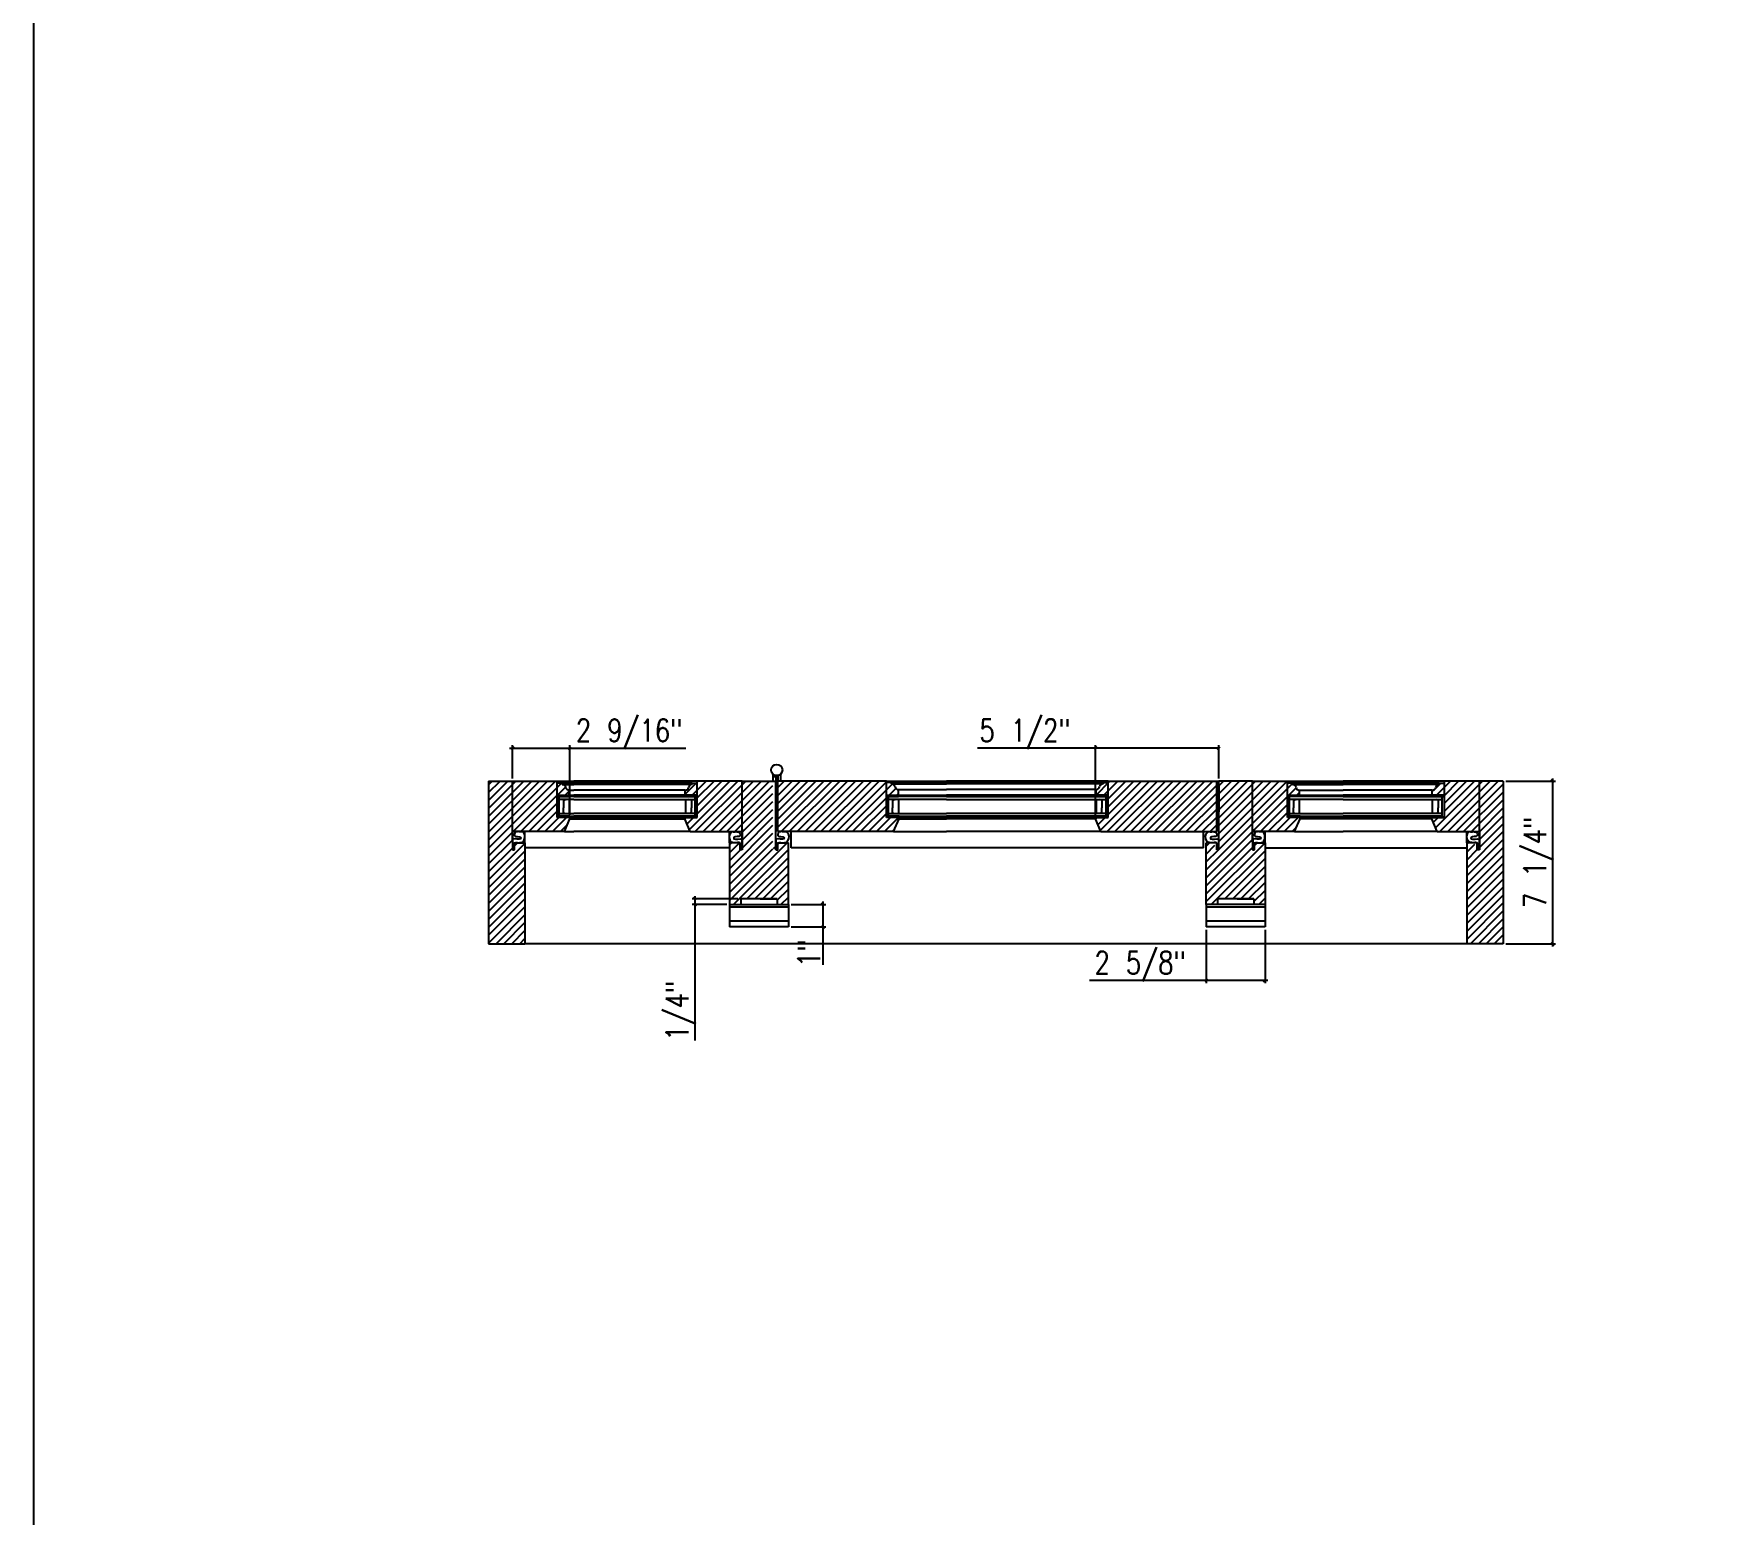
# Model space of a CAD drawing. Header units: inches. Extents: x 1985 to 11287, y 379 to 4336.
# Drawn here: x 7088 to 7163.5, y 3861.3 to 3927.3 of the extents above; entities that cross this region are included whole.
import ezdxf

# ---------------------------------------------------------------- set-up
doc = ezdxf.new("R2010")
doc.units = ezdxf.units.IN
doc.header["$MEASUREMENT"] = 0
doc.layers.get('0').update_dxf_attribs({"linetype": 'CONTINUOUS'})
doc.layers.get('Defpoints').update_dxf_attribs({"linetype": 'CONTINUOUS'})
for name, color, linetype in [('COTE1-1', 7, 'CONTINUOUS'), ('COTE1-1 99', 7, 'CONTINUOUS'), ('glass-', 6, 'CONTINUOUS'), ('glazing tape', 7, 'CONTINUOUS'), ('hardware-', 94, 'CONTINUOUS'), ('hatch 99', 1, 'CONTINUOUS'), ('separation 99', 3, 'CONTINUOUS'), ('weatherstripping', 5, 'CONTINUOUS'), ('wood detail', 7, 'CONTINUOUS'), ('wood detail 99', 7, 'CONTINUOUS')]:
    doc.layers.add(name, color=color, linetype=linetype)
doc.styles.get("Standard").update_dxf_attribs({"font": 'txt.shx', "width": 0.8})
doc.dimstyles.new('Elevation', dxfattribs={"dimscale": 2, "dimtxt": 0.75, "dimasz": 0.0625, "dimexe": 0.0625, "dimexo": 0.0625, "dimgap": 0.0625, "dimtad": 1, "dimdec": 5, "dimzin": 0, "dimdsep": 46, "dimlunit": 5, "dimtxsty": 'Standard', "dimblk1": 'OBLIQUE', "dimblk2": 'OBLIQUE', "dimsah": 1, "dimcen": 2, "dimdle": 0.0625, "dimclrd": 1, "dimclre": 1, "dimadec": 1, "dimazin": 0, "dimtfac": 0.375, "dimtdec": 5, "dimtmove": 0, "dimatfit": 3, "dimldrblk": 'OBLIQUE', "dimfxl": 1, "dimfrac": 2, "dimtolj": 1, "dimtzin": 0, "dimarcsym": 0})
pattern_1 = [(45, (7154.5206, 2131.99296), (-0.176776695, 0.176776695), [])]
pattern_2 = [(45, (7128.78417, 2143.74752), (-0.176776695, 0.176776695), [])]

# ---------------------------------------------------------------- blocks, each defined once
blk = doc.blocks.new('_OBLIQUE')
at = {"color": 0, "linetype": 'ByBlock'}
blk.add_line((-0.5, -0.5), (0.5, 0.5), dxfattribs=at)
blk = doc.blocks.new('*D1081')
at = {"layer": 'COTE1-1 99', "color": 1, "lineweight": -2}
for p, q in [((7153.644, 3893.954), (7155.854, 3893.954)), ((7155.729, 3886.579), (7155.729, 3894.079)), ((7153.644, 3886.704), (7155.854, 3886.704))]:
    blk.add_line(p, q, dxfattribs=at)
at = {"layer": 'Defpoints', "color": 0}
for p in [(7153.519, 3893.954), (7155.729, 3893.954), (7153.519, 3886.704)]:
    blk.add_point(p, dxfattribs=at)
at = {"layer": 'COTE1-1 99', "color": 1, "lineweight": -2, "xscale": 0.125, "yscale": 0.125, "zscale": 0.125}
for p, rotation in [((7155.729, 3893.954), 90), ((7155.729, 3886.704), 270)]:
    blk.add_blockref('_OBLIQUE', p, dxfattribs=dict(at, rotation=rotation))
at = {"layer": 'COTE1-1 99', "color": 0, "insert": (7155.104, 3890.329), "char_height": 1, "attachment_point": 5, "rotation": 90}
blk.add_mtext('\\A1;7 1/4"', dxfattribs=at)
blk = doc.blocks.new('*D1082')
at = {"layer": 'COTE1-1 99', "color": 1, "lineweight": -2}
for p, q in [((7119.376, 3888.704), (7117.332, 3888.704)), ((7118.876, 3888.454), (7117.332, 3888.454)), ((7117.457, 3888.829), (7117.457, 3888.454)), ((7117.457, 3888.454), (7117.457, 3882.387))]:
    blk.add_line(p, q, dxfattribs=at)
at = {"layer": 'Defpoints', "color": 0}
for p in [(7117.457, 3888.454), (7119.001, 3888.454), (7119.501, 3888.704)]:
    blk.add_point(p, dxfattribs=at)
at = {"layer": 'COTE1-1 99', "color": 1, "lineweight": -2, "xscale": 0.125, "yscale": 0.125, "zscale": 0.125}
for p, rotation in [((7117.457, 3888.704), 90), ((7117.457, 3888.454), 270)]:
    blk.add_blockref('_OBLIQUE', p, dxfattribs=dict(at, rotation=rotation))
at = {"layer": 'COTE1-1 99', "color": 0, "insert": (7116.832, 3883.712), "char_height": 1, "attachment_point": 5, "rotation": 90}
blk.add_mtext('\\A1;1/4"', dxfattribs=at)
blk = doc.blocks.new('*D1083')
at = {"layer": 'COTE1-1 99', "color": 1, "lineweight": -2}
for p, q in [((7121.751, 3888.454), (7123.295, 3888.454)), ((7123.17, 3888.579), (7123.17, 3887.454)), ((7121.751, 3887.454), (7123.295, 3887.454)), ((7123.17, 3887.454), (7123.17, 3885.754))]:
    blk.add_line(p, q, dxfattribs=at)
at = {"layer": 'Defpoints', "color": 0}
for p in [(7121.626, 3888.454), (7121.626, 3887.454), (7123.17, 3887.454)]:
    blk.add_point(p, dxfattribs=at)
at = {"layer": 'COTE1-1 99', "color": 1, "lineweight": -2, "xscale": 0.125, "yscale": 0.125, "zscale": 0.125}
for p, rotation in [((7123.17, 3888.454), 90), ((7123.17, 3887.454), 270)]:
    blk.add_blockref('_OBLIQUE', p, dxfattribs=dict(at, rotation=rotation))
at = {"layer": 'COTE1-1 99', "color": 0, "insert": (7122.545, 3886.279), "char_height": 1, "attachment_point": 5, "rotation": 90}
blk.add_mtext('\\A1;1"', dxfattribs=at)
blk = doc.blocks.new('*D1089')
at = {"layer": 'COTE1-1 99', "color": 1, "lineweight": -2}
for p, q in [((7140.269, 3887.329), (7140.269, 3884.94)), ((7142.894, 3887.329), (7142.894, 3884.94)), ((7140.269, 3885.065), (7135.067, 3885.065)), ((7143.019, 3885.065), (7140.269, 3885.065))]:
    blk.add_line(p, q, dxfattribs=at)
at = {"layer": 'Defpoints', "color": 0}
for p in [(7140.269, 3887.454), (7142.894, 3887.454), (7140.269, 3885.065)]:
    blk.add_point(p, dxfattribs=at)
at = {"layer": 'COTE1-1 99', "color": 1, "lineweight": -2, "xscale": 0.125, "yscale": 0.125, "zscale": 0.125, "rotation": 180}
blk.add_blockref('_OBLIQUE', (7140.269, 3885.065), dxfattribs=at)
at = {"layer": 'COTE1-1 99', "color": 1, "lineweight": -2, "xscale": 0.125, "yscale": 0.125, "zscale": 0.125}
blk.add_blockref('_OBLIQUE', (7142.894, 3885.065), dxfattribs=at)
at = {"layer": 'COTE1-1 99', "color": 0, "insert": (7137.325, 3885.69), "char_height": 1, "attachment_point": 5}
blk.add_mtext('\\A1;2 5/8"', dxfattribs=at)
blk = doc.blocks.new('*D1090')
at = {"layer": 'COTE1-1 99', "color": 1, "lineweight": -2}
for p, q in [((7135.331, 3895.427), (7130.061, 3895.427)), ((7140.832, 3895.427), (7135.206, 3895.427)), ((7135.331, 3892.423), (7135.331, 3895.552)), ((7140.832, 3894.079), (7140.832, 3895.552))]:
    blk.add_line(p, q, dxfattribs=at)
at = {"layer": 'Defpoints', "color": 0}
for p in [(7140.832, 3895.427), (7140.832, 3893.954), (7135.331, 3892.298)]:
    blk.add_point(p, dxfattribs=at)
at = {"layer": 'COTE1-1 99', "color": 1, "lineweight": -2, "xscale": 0.125, "yscale": 0.125, "zscale": 0.125, "rotation": 180}
blk.add_blockref('_OBLIQUE', (7135.331, 3895.427), dxfattribs=at)
at = {"layer": 'COTE1-1 99', "color": 1, "lineweight": -2, "xscale": 0.125, "yscale": 0.125, "zscale": 0.125}
blk.add_blockref('_OBLIQUE', (7140.832, 3895.427), dxfattribs=at)
at = {"layer": 'COTE1-1 99', "color": 0, "insert": (7132.186, 3896.052), "char_height": 1, "attachment_point": 5}
blk.add_mtext('\\A1;5 1/2"', dxfattribs=at)
blk = doc.blocks.new('*D1091')
at = {"layer": 'COTE1-1 99', "color": 1, "lineweight": -2}
for p, q in [((7109.189, 3895.427), (7111.876, 3895.427)), ((7109.314, 3894.079), (7109.314, 3895.552)), ((7111.876, 3892.454), (7111.876, 3895.552)), ((7111.876, 3895.427), (7117.051, 3895.427))]:
    blk.add_line(p, q, dxfattribs=at)
at = {"layer": 'Defpoints', "color": 0}
for p in [(7111.876, 3895.427), (7109.314, 3893.954), (7111.876, 3892.329)]:
    blk.add_point(p, dxfattribs=at)
at = {"layer": 'COTE1-1 99', "color": 1, "lineweight": -2, "xscale": 0.125, "yscale": 0.125, "zscale": 0.125, "rotation": 180}
blk.add_blockref('_OBLIQUE', (7109.314, 3895.427), dxfattribs=at)
at = {"layer": 'COTE1-1 99', "color": 1, "lineweight": -2, "xscale": 0.125, "yscale": 0.125, "zscale": 0.125}
blk.add_blockref('_OBLIQUE', (7111.876, 3895.427), dxfattribs=at)
at = {"layer": 'COTE1-1 99', "color": 0, "insert": (7114.526, 3896.052), "char_height": 1, "attachment_point": 5}
blk.add_mtext('\\A1;2 9/16"', dxfattribs=at)

msp = doc.modelspace()

# ---------------------------------------------------------------- hatches: boundary and pattern name
at = {"layer": 'glazing tape'}
h = msp.add_hatch(color=256, dxfattribs=at)
h.paths.add_polyline_path([(7111.852647, 3893.266601), (7111.852647, 3893.329101), (7111.352647, 3893.329101), (7111.352647, 3893.266601)])
h.paths.add_polyline_path([(7111.376147, 3892.391601), (7111.376147, 3892.329101), (7111.876147, 3892.329101), (7111.876147, 3892.391601)])
h = msp.add_hatch(color=256, dxfattribs=at)
h.paths.add_polyline_path([(7117.524726, 3893.266601), (7117.524726, 3893.329101), (7117.024726, 3893.329101), (7117.024726, 3893.266601)])
h.paths.add_polyline_path([(7117.501226, 3892.329101), (7117.501226, 3892.391601), (7117.001226, 3892.391601), (7117.001226, 3892.329101)])
h = msp.add_hatch(color=7, dxfattribs=at)
h.paths.add_polyline_path([(7126.54107, 3893.329101), (7126.04107, 3893.329101), (7126.04107, 3893.266601), (7126.54107, 3893.266601)])
h.paths.add_polyline_path([(7126.56457, 3892.391601), (7126.06457, 3892.391601), (7126.06457, 3892.329101), (7126.56457, 3892.329101)])
h = msp.add_hatch(color=7, dxfattribs=at)
h.paths.add_polyline_path([(7135.354433, 3893.329101), (7135.854433, 3893.329101), (7135.854433, 3893.266601), (7135.354433, 3893.266601)])
h.paths.add_polyline_path([(7135.330933, 3892.391601), (7135.830933, 3892.391601), (7135.830933, 3892.329101), (7135.330933, 3892.329101)])
h = msp.add_hatch(color=256, dxfattribs=at)
h.paths.add_polyline_path([(7144.433277, 3893.329101), (7143.933277, 3893.329101), (7143.933277, 3893.266601), (7144.433277, 3893.266601)])
h.paths.add_polyline_path([(7144.456777, 3892.391601), (7143.956777, 3892.391601), (7143.956777, 3892.329101), (7144.456777, 3892.329101)])
h = msp.add_hatch(color=256, dxfattribs=at)
h.paths.add_polyline_path([(7150.855356, 3893.329101), (7150.355356, 3893.329101), (7150.355356, 3893.266601), (7150.855356, 3893.266601)])
h.paths.add_polyline_path([(7150.831856, 3892.391601), (7150.331856, 3892.391601), (7150.331856, 3892.329101), (7150.831856, 3892.329101)])
at = {"layer": 'hatch 99'}
h = msp.add_hatch(dxfattribs=at)
h.set_pattern_fill('ANSI31', color=256, scale=2, style=0)
h.set_pattern_definition(pattern_1)
h.paths.add_polyline_path([(7111.313632, 3893.329101), (7111.852647, 3893.329101), (7111.852647, 3893.555601, -0.375199902), (7111.696397, 3893.680601, 0.375199902), (7111.540147, 3893.805601), (7111.540147, 3893.868101), (7111.313632, 3893.868101)], flags=17)
h.paths.add_polyline_path([(7111.313632, 3893.954101), (7109.313696, 3893.954101), (7109.313696, 3891.704101), (7111.635075, 3891.704101), (7111.876147, 3892.266601), (7111.876147, 3892.329101), (7111.313632, 3892.329101)])
edge = h.paths.add_edge_path()
edge.add_line((7108.251188, 3886.704101), (7109.876188, 3886.704101))
edge.add_line((7109.876188, 3886.704101), (7109.876188, 3891.204101))
edge.add_line((7109.876188, 3891.204101), (7109.407537, 3891.204101))
edge.add_spline(control_points=[(7109.580614, 3891.205777), (7109.508729, 3891.220354), (7109.380806, 3891.237992), (7109.341068, 3891.073908), (7109.431859, 3891.03081), (7109.3947, 3890.941357), (7109.32466, 3890.897141)], knot_values=[0.002756706, 0.002756706, 0.002756706, 0.002756706, 0.162430415, 0.217787302, 0.327082606, 0.496812861, 0.496812861, 0.496812861, 0.496812861], degree=3, periodic=0)
edge.add_line((7109.407358, 3891.203939), (7109.407358, 3890.891637))
edge.add_line((7109.407358, 3890.891637), (7109.313696, 3890.891637))
edge.add_line((7109.313696, 3890.891637), (7109.313696, 3891.704101))
edge.add_line((7109.313696, 3891.704101), (7109.313696, 3893.954101))
edge.add_line((7109.313696, 3893.954101), (7108.251188, 3893.954101))
edge.add_line((7108.251188, 3893.954101), (7108.251188, 3886.704101))
h = msp.add_hatch(dxfattribs=at)
h.set_pattern_fill('ANSI31', color=256, scale=2, style=0)
h.set_pattern_definition(pattern_1)
edge = h.paths.add_edge_path()
edge.add_spline(control_points=[(7119.296759, 3891.205777), (7119.368644, 3891.220354), (7119.496567, 3891.237992), (7119.536305, 3891.073908), (7119.445514, 3891.03081), (7119.482673, 3890.941357), (7119.552713, 3890.897141)], knot_values=[0.002756706, 0.002756706, 0.002756706, 0.002756706, 0.162430415, 0.217787302, 0.327082606, 0.496812861, 0.496812861, 0.496812861, 0.496812861], degree=3, periodic=0)
edge.add_line((7119.468838, 3891.204101), (7119.001185, 3891.204101))
edge.add_line((7119.001185, 3891.204101), (7119.001185, 3888.454101))
edge.add_line((7119.001185, 3888.454101), (7119.501185, 3888.454101))
edge.add_line((7119.501185, 3888.454101), (7119.501185, 3888.704101))
edge.add_line((7119.501185, 3888.704101), (7121.126185, 3888.704101))
edge.add_line((7121.126185, 3888.704101), (7121.126185, 3888.454101))
edge.add_line((7121.126185, 3888.454101), (7121.626185, 3888.454101))
edge.add_line((7121.626185, 3888.454101), (7121.626185, 3891.204101))
edge.add_line((7121.626185, 3891.204101), (7121.033531, 3891.204101))
edge.add_spline(control_points=[(7121.205611, 3891.205777), (7121.133725, 3891.220354), (7121.005802, 3891.237992), (7120.966064, 3891.073908), (7121.056855, 3891.03081), (7121.019696, 3890.941357), (7120.949656, 3890.897141)], knot_values=[0.002756706, 0.002756706, 0.002756706, 0.002756706, 0.162430415, 0.217787302, 0.327082606, 0.496812861, 0.496812861, 0.496812861, 0.496812861], degree=3, periodic=0)
edge.add_line((7121.032354, 3891.20354), (7121.032354, 3890.891637))
edge.add_line((7121.032354, 3890.891637), (7120.939592, 3890.891637))
edge.add_line((7120.939592, 3890.891637), (7120.939592, 3892.579101))
edge.add_line((7120.939592, 3892.579101), (7120.939592, 3893.829101))
edge.add_line((7120.939592, 3893.829101), (7120.939592, 3893.954101))
edge.add_line((7120.939592, 3893.954101), (7119.563677, 3893.954101))
edge.add_line((7119.563677, 3893.954101), (7119.563677, 3891.232411))
edge.add_line((7119.563677, 3891.232411), (7119.563677, 3890.891637))
edge.add_line((7119.563677, 3890.891637), (7119.470015, 3890.891637))
edge.add_line((7119.470015, 3890.891637), (7119.470015, 3891.20354))
h.paths.add_polyline_path([(7119.563677, 3893.954101), (7117.56374, 3893.954101), (7117.56374, 3892.329101), (7117.001226, 3892.329101), (7117.001226, 3892.266601), (7117.242298, 3891.704101), (7119.563677, 3891.704101)])
edge = h.paths.add_edge_path(flags=17)
edge.add_line((7117.56374, 3893.868101), (7117.337226, 3893.868101))
edge.add_line((7117.337226, 3893.868101), (7117.337226, 3893.805601))
edge.add_line((7117.337226, 3893.805601), (7117.324104, 3893.805601))
edge.add_arc((7117.330665, 3893.653646), 0.152097, 92.47236379, 169.7919803)
edge.add_arc((7117.031287, 3893.707555), 0.152097, 267.52763621, 349.7919803, ccw=False)
edge.add_line((7117.024726, 3893.555601), (7117.024726, 3893.329101))
edge.add_line((7117.024726, 3893.329101), (7117.56374, 3893.329101))
edge.add_line((7117.56374, 3893.329101), (7117.56374, 3893.868101))
h = msp.add_hatch(dxfattribs=at)
h.set_pattern_fill('ANSI31', color=256, scale=2, style=0)
h.set_pattern_definition([(45, (7142.89104, 2143.74752), (-0.176776695, 0.176776695), [])])
h.paths.add_polyline_path([(7121.158319, 3893.954101), (7121.158319, 3891.704101), (7126.323498, 3891.704101), (7126.56457, 3892.266601), (7126.56457, 3892.329101), (7126.002055, 3892.329101), (7126.002055, 3893.954101)])
h.paths.add_polyline_path([(7126.002055, 3893.329101), (7126.54107, 3893.329101), (7126.54107, 3893.579101, -0.375199902), (7126.38482, 3893.704101, 0.375199902), (7126.22857, 3893.829101), (7126.22857, 3893.891601), (7126.002055, 3893.891601)], flags=17)
h = msp.add_hatch(dxfattribs=at)
h.set_pattern_fill('ANSI31', color=256, scale=2, style=0)
h.set_pattern_definition(pattern_2)
h.paths.add_polyline_path([(7135.893448, 3893.891601), (7135.666933, 3893.891601), (7135.666933, 3893.829101), (7135.653811, 3893.829101, 0.350781059), (7135.510683, 3893.704101, -0.375199902), (7135.354433, 3893.579101), (7135.354433, 3893.329101), (7135.893448, 3893.329101)], flags=17)
h.paths.add_polyline_path([(7135.893448, 3893.954101), (7135.893448, 3892.329101), (7135.330933, 3892.329101), (7135.330933, 3892.266601), (7135.572005, 3891.704101), (7140.737184, 3891.704101), (7140.737184, 3893.954101)])
h = msp.add_hatch(dxfattribs=at)
h.set_pattern_fill('ANSI31', color=256, scale=2, style=0)
h.set_pattern_definition([(45, (7128.90917, 2143.74752), (-0.176776695, 0.176776695), [])])
edge = h.paths.add_edge_path()
edge.add_line((7140.83091, 3892.579101), (7140.83091, 3890.889788))
edge.add_spline(control_points=[(7140.564892, 3891.205777), (7140.636778, 3891.220354), (7140.764701, 3891.237992), (7140.804439, 3891.073908), (7140.713648, 3891.03081), (7140.750806, 3890.941357), (7140.820847, 3890.897141)], knot_values=[0.002756706, 0.002756706, 0.002756706, 0.002756706, 0.162430415, 0.217787302, 0.327082606, 0.496812861, 0.496812861, 0.496812861, 0.496812861], degree=3, periodic=0)
edge.add_line((7140.828381, 3890.891637), (7140.738149, 3890.891637))
edge.add_line((7140.738149, 3890.891637), (7140.738149, 3891.203006))
edge.add_spline(control_points=[(7140.564892, 3891.205777), (7140.636778, 3891.220354), (7140.764701, 3891.237992), (7140.804439, 3891.073908), (7140.713648, 3891.03081), (7140.750806, 3890.941357), (7140.820847, 3890.897141)], knot_values=[0.002756706, 0.002756706, 0.002756706, 0.002756706, 0.162430415, 0.217787302, 0.327082606, 0.496812861, 0.496812861, 0.496812861, 0.496812861], degree=3, periodic=0)
edge.add_line((7140.735857, 3891.204101), (7140.269318, 3891.204101))
edge.add_line((7140.269318, 3891.204101), (7140.269318, 3888.454101))
edge.add_line((7140.269318, 3888.454101), (7140.769318, 3888.454101))
edge.add_line((7140.769318, 3888.454101), (7140.769318, 3888.704101))
edge.add_line((7140.769318, 3888.704101), (7142.394318, 3888.704101))
edge.add_line((7142.394318, 3888.704101), (7142.394318, 3888.454101))
edge.add_line((7142.394318, 3888.454101), (7142.894318, 3888.454101))
edge.add_line((7142.894318, 3888.454101), (7142.894318, 3891.204101))
edge.add_line((7142.894318, 3891.204101), (7142.427779, 3891.204101))
edge.add_spline(control_points=[(7142.598744, 3891.205777), (7142.526859, 3891.220354), (7142.398936, 3891.237992), (7142.359198, 3891.073908), (7142.449989, 3891.03081), (7142.41283, 3890.941357), (7142.34279, 3890.897141)], knot_values=[0.002756706, 0.002756706, 0.002756706, 0.002756706, 0.162430415, 0.217787302, 0.327082606, 0.496812861, 0.496812861, 0.496812861, 0.496812861], degree=3, periodic=0)
edge.add_line((7142.425488, 3891.203006), (7142.425488, 3890.891637))
edge.add_line((7142.425488, 3890.891637), (7142.331826, 3890.891637))
edge.add_line((7142.331826, 3890.891637), (7142.331826, 3891.814363))
edge.add_line((7142.331826, 3891.814363), (7142.331826, 3893.954101))
edge.add_line((7142.331826, 3893.954101), (7140.83091, 3893.954101))
edge.add_line((7140.83091, 3893.954101), (7140.83091, 3893.829101))
edge.add_line((7140.83091, 3893.829101), (7140.83091, 3892.579101))
h.paths.add_polyline_path([(7142.331826, 3891.704101), (7144.215705, 3891.704101), (7144.456777, 3892.266601), (7144.456777, 3892.329101), (7143.894262, 3892.329101), (7143.894262, 3893.954101), (7142.331826, 3893.954101)])
h.paths.add_polyline_path([(7143.894262, 3893.329101), (7144.433277, 3893.329101), (7144.433277, 3893.555601, -0.375199902), (7144.277027, 3893.680601, 0.375199902), (7144.120777, 3893.805601), (7144.120777, 3893.868101), (7143.894262, 3893.868101)], flags=17)
h = msp.add_hatch(dxfattribs=at)
h.set_pattern_fill('ANSI31', color=256, scale=2, style=0)
h.set_pattern_definition(pattern_2)
h.paths.add_polyline_path([(7150.89437, 3893.868101), (7150.667856, 3893.868101), (7150.667856, 3893.805601), (7150.654734, 3893.805601, 0.350781059), (7150.511606, 3893.680601, -0.375199902), (7150.355356, 3893.555601), (7150.355356, 3893.329101), (7150.89437, 3893.329101)], flags=17)
h.paths.add_polyline_path([(7150.89437, 3892.329101), (7150.331856, 3892.329101), (7150.331856, 3892.266601), (7150.572928, 3891.704101), (7152.456807, 3891.704101), (7152.456807, 3893.954101), (7150.89437, 3893.954101)])
edge = h.paths.add_edge_path()
edge.add_line((7152.456807, 3891.232411), (7152.456807, 3890.888522))
edge.add_spline(control_points=[(7152.189889, 3891.205777), (7152.261774, 3891.220354), (7152.389697, 3891.237992), (7152.429435, 3891.073908), (7152.338644, 3891.03081), (7152.375803, 3890.941357), (7152.445843, 3890.897141)], knot_values=[0.002756706, 0.002756706, 0.002756706, 0.002756706, 0.162430415, 0.217787302, 0.327082606, 0.496812861, 0.496812861, 0.496812861, 0.496812861], degree=3, periodic=0)
edge.add_line((7152.452845, 3890.891637), (7152.363145, 3890.891637))
edge.add_line((7152.363145, 3890.891637), (7152.363145, 3891.203939))
edge.add_spline(control_points=[(7152.189889, 3891.205777), (7152.261774, 3891.220354), (7152.389697, 3891.237992), (7152.429435, 3891.073908), (7152.338644, 3891.03081), (7152.375803, 3890.941357), (7152.445843, 3890.897141)], knot_values=[0.002756706, 0.002756706, 0.002756706, 0.002756706, 0.162430415, 0.217787302, 0.327082606, 0.496812861, 0.496812861, 0.496812861, 0.496812861], degree=3, periodic=0)
edge.add_line((7152.362966, 3891.204101), (7151.894315, 3891.204101))
edge.add_line((7151.894315, 3891.204101), (7151.894315, 3886.704101))
edge.add_line((7151.894315, 3886.704101), (7153.519315, 3886.704101))
edge.add_line((7153.519315, 3886.704101), (7153.519315, 3893.954101))
edge.add_line((7153.519315, 3893.954101), (7152.456807, 3893.954101))
edge.add_line((7152.456807, 3893.954101), (7152.456807, 3891.232411))

# ---------------------------------------------------------------- linework, layer by layer
at = {"layer": 'COTE1-1'}
for p, q in [((7121.126185, 3888.704101), (7119.501185, 3888.704101)), ((7119.501185, 3888.704101), (7119.501185, 3888.454101)), ((7120.376185, 3888.704101), (7121.126185, 3888.704101)), ((7121.126185, 3888.704101), (7121.126185, 3888.454101)), ((7142.394318, 3888.704101), (7140.769318, 3888.704101)), ((7140.769318, 3888.704101), (7140.769318, 3888.454101)), ((7141.644318, 3888.704101), (7142.394318, 3888.704101)), ((7142.394318, 3888.704101), (7142.394318, 3888.454101))]:
    msp.add_line(p, q, dxfattribs=at)
at = {"layer": 'glass-', "color": 6}
for p, q in [((7112.050821, 3893.266601), (7111.352647, 3893.266601)), ((7111.407332, 3892.391601), (7111.407332, 3893.266601)), ((7112.050821, 3893.141601), (7111.407332, 3893.141601)), ((7111.588267, 3893.111609), (7111.696049, 3893.141601)), ((7111.588267, 3893.111609), (7111.588267, 3892.766601)), ((7111.852647, 3893.141601), (7111.852647, 3892.516601)), ((7112.050821, 3893.266601), (7117.524726, 3893.266601)), ((7112.050821, 3893.141601), (7117.47004, 3893.141601)), ((7117.03694, 3893.141601), (7117.03694, 3892.516601)), ((7117.301321, 3893.111609), (7117.193538, 3893.141601)), ((7117.301321, 3893.111609), (7117.301321, 3892.766601)), ((7117.47004, 3892.391601), (7117.47004, 3893.266601)), ((7128.683944, 3893.266601), (7126.04107, 3893.266601)), ((7126.095755, 3892.391601), (7126.095755, 3893.266601)), ((7128.683944, 3893.141601), (7126.095755, 3893.141601)), ((7126.276689, 3893.111609), (7126.384472, 3893.141601)), ((7126.276689, 3893.111609), (7126.276689, 3892.766601)), ((7126.54107, 3893.141601), (7126.54107, 3892.516601)), ((7128.683944, 3893.266601), (7135.854433, 3893.266601)), ((7128.683944, 3893.141601), (7135.799748, 3893.141601)), ((7135.354433, 3893.141601), (7135.354433, 3892.516601)), ((7135.618814, 3893.111609), (7135.511031, 3893.141601)), ((7135.618814, 3893.111609), (7135.618814, 3892.766601)), ((7135.799748, 3892.391601), (7135.799748, 3893.266601)), ((7146.375931, 3893.266601), (7143.933277, 3893.266601)), ((7143.987962, 3892.391601), (7143.987962, 3893.266601)), ((7146.375931, 3893.141601), (7143.987962, 3893.141601)), ((7144.156682, 3893.111609), (7144.264465, 3893.141601)), ((7144.156682, 3893.111609), (7144.156682, 3892.766601)), ((7144.421062, 3893.141601), (7144.421062, 3892.516601)), ((7146.375931, 3893.266601), (7150.855356, 3893.266601)), ((7146.375931, 3893.141601), (7150.80067, 3893.141601)), ((7150.355356, 3893.141601), (7150.355356, 3892.516601)), ((7150.619736, 3893.111609), (7150.511954, 3893.141601)), ((7150.619736, 3893.111609), (7150.619736, 3892.766601)), ((7150.80067, 3892.391601), (7150.80067, 3893.266601)), ((7111.376147, 3892.391601), (7112.050821, 3892.391601)), ((7111.407332, 3892.516601), (7112.050821, 3892.516601)), ((7111.588267, 3892.546592), (7111.588267, 3892.766601)), ((7111.588267, 3892.546592), (7111.696049, 3892.516601)), ((7117.47004, 3892.516601), (7112.050821, 3892.516601)), ((7117.501226, 3892.391601), (7112.050821, 3892.391601)), ((7117.301321, 3892.546592), (7117.193538, 3892.516601)), ((7117.301321, 3892.546592), (7117.301321, 3892.766601)), ((7126.06457, 3892.391601), (7128.683944, 3892.391601)), ((7126.095755, 3892.516601), (7128.683944, 3892.516601)), ((7126.276689, 3892.546592), (7126.276689, 3892.766601)), ((7126.276689, 3892.546592), (7126.384472, 3892.516601)), ((7135.799748, 3892.516601), (7128.683944, 3892.516601)), ((7135.830933, 3892.391601), (7128.683944, 3892.391601)), ((7135.618814, 3892.546592), (7135.511031, 3892.516601)), ((7135.618814, 3892.546592), (7135.618814, 3892.766601)), ((7143.956777, 3892.391601), (7146.375931, 3892.391601)), ((7143.987962, 3892.516601), (7146.375931, 3892.516601)), ((7144.156682, 3892.546592), (7144.156682, 3892.766601)), ((7144.156682, 3892.546592), (7144.264465, 3892.516601)), ((7150.80067, 3892.516601), (7146.375931, 3892.516601)), ((7150.831856, 3892.391601), (7146.375931, 3892.391601)), ((7150.619736, 3892.546592), (7150.511954, 3892.516601)), ((7150.619736, 3892.546592), (7150.619736, 3892.766601))]:
    msp.add_line(p, q, dxfattribs=at)
at = {"layer": 'glazing tape', "color": 7}
for p, q in [((7111.352647, 3893.329101), (7111.352647, 3893.266601)), ((7111.852647, 3893.329101), (7111.852647, 3893.266601)), ((7117.024726, 3893.329101), (7117.024726, 3893.266601)), ((7117.524726, 3893.329101), (7117.524726, 3893.266601)), ((7126.04107, 3893.329101), (7126.04107, 3893.266601)), ((7126.54107, 3893.329101), (7126.54107, 3893.266601)), ((7135.354433, 3893.329101), (7135.354433, 3893.266601)), ((7135.854433, 3893.329101), (7135.854433, 3893.266601)), ((7143.933277, 3893.329101), (7143.933277, 3893.266601)), ((7144.433277, 3893.329101), (7144.433277, 3893.266601)), ((7150.355356, 3893.329101), (7150.355356, 3893.266601)), ((7150.855356, 3893.329101), (7150.855356, 3893.266601))]:
    msp.add_line(p, q, dxfattribs=at)
at = {"layer": 'glazing tape'}
for p, q in [((7111.352647, 3893.266601), (7111.852647, 3893.266601)), ((7117.024726, 3893.266601), (7117.524726, 3893.266601)), ((7126.04107, 3893.266601), (7126.54107, 3893.266601)), ((7135.854433, 3893.266601), (7135.354433, 3893.266601)), ((7144.433277, 3893.266601), (7143.933277, 3893.266601)), ((7150.855356, 3893.266601), (7150.355356, 3893.266601)), ((7111.376147, 3892.391601), (7111.376147, 3892.329101)), ((7111.876147, 3892.391601), (7111.376147, 3892.391601)), ((7111.876147, 3892.391601), (7111.876147, 3892.329101)), ((7117.001226, 3892.391601), (7117.001226, 3892.329101)), ((7117.001226, 3892.391601), (7117.501226, 3892.391601)), ((7117.501226, 3892.391601), (7117.501226, 3892.329101)), ((7126.06457, 3892.391601), (7126.06457, 3892.329101)), ((7126.56457, 3892.391601), (7126.06457, 3892.391601)), ((7126.56457, 3892.391601), (7126.56457, 3892.329101)), ((7135.330933, 3892.391601), (7135.330933, 3892.329101)), ((7135.330933, 3892.391601), (7135.830933, 3892.391601)), ((7135.830933, 3892.391601), (7135.830933, 3892.329101)), ((7143.956777, 3892.391601), (7143.956777, 3892.329101)), ((7144.456777, 3892.391601), (7143.956777, 3892.391601)), ((7144.456777, 3892.391601), (7144.456777, 3892.329101)), ((7150.331856, 3892.391601), (7150.831856, 3892.391601)), ((7150.331856, 3892.391601), (7150.331856, 3892.329101)), ((7150.831856, 3892.391601), (7150.831856, 3892.329101))]:
    msp.add_line(p, q, dxfattribs=at)
at = {"layer": 'hardware-', "color": 94}
for p, q in [((7120.939592, 3894.247388), (7120.939592, 3893.954101)), ((7121.064592, 3894.141601), (7120.939592, 3894.141601)), ((7121.064592, 3894.208532), (7121.064592, 3893.954101)), ((7121.158319, 3894.208532), (7121.158319, 3893.954101)), ((7121.283319, 3894.247388), (7121.283319, 3893.954101))]:
    msp.add_line(p, q, dxfattribs=at)
msp.add_circle((7121.111456, 3894.454101), 0.25, dxfattribs=at)
for centre, start, end in [((7120.877092, 3894.247388), 0, 41.41287632), ((7121.345819, 3894.247388), 138.58712368, 180)]:
    msp.add_arc(centre, 0.0625, start, end, dxfattribs=at)
at = {"layer": 'separation 99'}
msp.add_lwpolyline([(9954.635727, 3266.28393), (7087.963638, 3266.28393), (7087.963638, 4336.37128), (9954.635727, 4336.37128)], close=True, dxfattribs=at)
at = {"layer": 'weatherstripping', "color": 5, "lineweight": 30}
for p, q in [((7121.064592, 3892.579101), (7121.064592, 3893.829101)), ((7140.83091, 3892.579101), (7140.83091, 3893.829101))]:
    msp.add_line(p, q, dxfattribs=at)
at = {"layer": 'weatherstripping', "color": 5}
for p, q in [((7109.32466, 3891.370927), (7109.32466, 3890.897141)), ((7119.552713, 3891.370927), (7119.552713, 3890.897141)), ((7121.074656, 3891.370927), (7121.074656, 3890.897141)), ((7140.820847, 3891.370927), (7140.820847, 3890.897141)), ((7142.34279, 3891.370927), (7142.34279, 3890.897141)), ((7152.445843, 3891.370927), (7152.445843, 3890.897141))]:
    msp.add_line(p, q, dxfattribs=at)
for centre, start, end in [((7109.70796, 3891.421054), 68.15315081, 90.33673255), ((7119.169413, 3891.421054), 89.66326745, 111.84684919), ((7121.457956, 3891.421054), 68.15315081, 90.33673255), ((7140.437546, 3891.421054), 89.66326745, 111.84684919), ((7142.72609, 3891.421054), 68.15315081, 90.33673255), ((7152.062543, 3891.421054), 89.66326745, 111.84684919)]:
    msp.add_arc(centre, 0.272391, start, end, dxfattribs=at)
at = {"layer": 'weatherstripping', "color": 5, "lineweight": 30}
for points in [[(7121.065143, 3893.791666), (7121.135465, 3893.536996), (7121.137269, 3893.179963), (7121.108282, 3892.771731)], [(7140.83036, 3893.791666), (7140.760038, 3893.536996), (7140.758234, 3893.179963), (7140.787221, 3892.771731)]]:
    msp.add_spline(points, degree=3, dxfattribs=at)
at = {"layer": 'weatherstripping', "color": 5}
for points, knots in [([(7109.706359, 3891.69344), (7109.569351, 3891.704516), (7109.475068, 3891.697819), (7109.412765, 3891.654077), (7109.367756, 3891.425798), (7109.690716, 3891.521731), (7109.692354, 3891.296891), (7109.380602, 3891.419304), (7109.32466, 3891.370927)], [0, 0, 0, 0, 0.083614321, 0.208464293, 0.316031641, 0.607589822, 0.683535209, 1.009413891, 1.009413891, 1.009413891, 1.009413891]), ([(7109.580614, 3891.205777), (7109.68085, 3891.209198), (7109.903725, 3891.233425), (7109.876188, 3891.622453), (7109.809324, 3891.673883)], [0, 0, 0, 0, 0.2460489598, 0.6041502785, 0.6041502785, 0.6041502785, 0.6041502785]), ([(7119.296759, 3891.205777), (7119.196523, 3891.209198), (7118.960817, 3891.208978), (7119.001185, 3891.622453), (7119.068049, 3891.673883)], [0, 0, 0, 0, 0.2460489598, 0.6041502785, 0.6041502785, 0.6041502785, 0.6041502785]), ([(7119.171013, 3891.69344), (7119.308022, 3891.704516), (7119.402305, 3891.697819), (7119.464608, 3891.654077), (7119.509617, 3891.425798), (7119.186657, 3891.521731), (7119.185019, 3891.296891), (7119.496771, 3891.419304), (7119.552713, 3891.370927)], [0, 0, 0, 0, 0.083614321, 0.208464293, 0.316031641, 0.607589822, 0.683535209, 1.009413891, 1.009413891, 1.009413891, 1.009413891]), ([(7121.456356, 3891.69344), (7121.319347, 3891.704516), (7121.225064, 3891.697819), (7121.162761, 3891.654077), (7121.117752, 3891.425798), (7121.440712, 3891.521731), (7121.44235, 3891.296891), (7121.130598, 3891.419304), (7121.074656, 3891.370927)], [0, 0, 0, 0, 0.083614321, 0.208464293, 0.316031641, 0.607589822, 0.683535209, 1.009413891, 1.009413891, 1.009413891, 1.009413891]), ([(7121.330611, 3891.205777), (7121.430846, 3891.209198), (7121.680284, 3891.208978), (7121.686842, 3891.622453), (7121.559321, 3891.673883)], [0, 0, 0, 0, 0.2460489598, 0.6041502785, 0.6041502785, 0.6041502785, 0.6041502785]), ([(7140.564892, 3891.205777), (7140.464656, 3891.209198), (7140.215219, 3891.208978), (7140.208661, 3891.622453), (7140.336182, 3891.673883)], [0, 0, 0, 0, 0.2460489598, 0.6041502785, 0.6041502785, 0.6041502785, 0.6041502785]), ([(7140.439147, 3891.69344), (7140.576156, 3891.704516), (7140.670439, 3891.697819), (7140.732742, 3891.654077), (7140.777751, 3891.425798), (7140.45479, 3891.521731), (7140.453153, 3891.296891), (7140.764905, 3891.419304), (7140.820847, 3891.370927)], [0, 0, 0, 0, 0.083614321, 0.208464293, 0.316031641, 0.607589822, 0.683535209, 1.009413891, 1.009413891, 1.009413891, 1.009413891]), ([(7142.724489, 3891.69344), (7142.587481, 3891.704516), (7142.493198, 3891.697819), (7142.430895, 3891.654077), (7142.385886, 3891.425798), (7142.708846, 3891.521731), (7142.710484, 3891.296891), (7142.398732, 3891.419304), (7142.34279, 3891.370927)], [0, 0, 0, 0, 0.083614321, 0.208464293, 0.316031641, 0.607589822, 0.683535209, 1.009413891, 1.009413891, 1.009413891, 1.009413891]), ([(7142.598744, 3891.205777), (7142.69898, 3891.209198), (7142.934686, 3891.208978), (7142.894318, 3891.622453), (7142.827454, 3891.673883)], [0, 0, 0, 0, 0.2460489598, 0.6041502785, 0.6041502785, 0.6041502785, 0.6041502785]), ([(7152.189889, 3891.205777), (7152.089653, 3891.209198), (7151.866778, 3891.233425), (7151.894315, 3891.622453), (7151.961178, 3891.673883)], [0, 0, 0, 0, 0.2460489598, 0.6041502785, 0.6041502785, 0.6041502785, 0.6041502785]), ([(7152.064143, 3891.69344), (7152.201152, 3891.704516), (7152.295435, 3891.697819), (7152.357738, 3891.654077), (7152.402747, 3891.425798), (7152.079787, 3891.521731), (7152.078149, 3891.296891), (7152.389901, 3891.419304), (7152.445843, 3891.370927)], [0, 0, 0, 0, 0.083614321, 0.208464293, 0.316031641, 0.607589822, 0.683535209, 1.009413891, 1.009413891, 1.009413891, 1.009413891]), ([(7109.32466, 3890.897141), (7109.3947, 3890.941357), (7109.431859, 3891.03081), (7109.341068, 3891.073908), (7109.380806, 3891.237992), (7109.508729, 3891.220354), (7109.580614, 3891.205777)], [0.0027567057, 0.0027567057, 0.0027567057, 0.0027567057, 0.1724869609, 0.2817822642, 0.3371391511, 0.4968128609, 0.4968128609, 0.4968128609, 0.4968128609]), ([(7119.552713, 3890.897141), (7119.482673, 3890.941357), (7119.445514, 3891.03081), (7119.536305, 3891.073908), (7119.496567, 3891.237992), (7119.368644, 3891.220354), (7119.296759, 3891.205777)], [0.0027567057, 0.0027567057, 0.0027567057, 0.0027567057, 0.1724869609, 0.2817822642, 0.3371391511, 0.4968128609, 0.4968128609, 0.4968128609, 0.4968128609]), ([(7121.074656, 3890.897141), (7121.144696, 3890.941357), (7121.181855, 3891.03081), (7121.091064, 3891.073908), (7121.130802, 3891.237992), (7121.258725, 3891.220354), (7121.330611, 3891.205777)], [0.0027567057, 0.0027567057, 0.0027567057, 0.0027567057, 0.1724869609, 0.2817822642, 0.3371391511, 0.4968128609, 0.4968128609, 0.4968128609, 0.4968128609]), ([(7140.820847, 3890.897141), (7140.750806, 3890.941357), (7140.713648, 3891.03081), (7140.804439, 3891.073908), (7140.764701, 3891.237992), (7140.636778, 3891.220354), (7140.564892, 3891.205777)], [0.0027567057, 0.0027567057, 0.0027567057, 0.0027567057, 0.1724869609, 0.2817822642, 0.3371391511, 0.4968128609, 0.4968128609, 0.4968128609, 0.4968128609]), ([(7142.34279, 3890.897141), (7142.41283, 3890.941357), (7142.449989, 3891.03081), (7142.359198, 3891.073908), (7142.398936, 3891.237992), (7142.526859, 3891.220354), (7142.598744, 3891.205777)], [0.0027567057, 0.0027567057, 0.0027567057, 0.0027567057, 0.1724869609, 0.2817822642, 0.3371391511, 0.4968128609, 0.4968128609, 0.4968128609, 0.4968128609]), ([(7152.445843, 3890.897141), (7152.375803, 3890.941357), (7152.338644, 3891.03081), (7152.429435, 3891.073908), (7152.389697, 3891.237992), (7152.261774, 3891.220354), (7152.189889, 3891.205777)], [0.0027567057, 0.0027567057, 0.0027567057, 0.0027567057, 0.1724869609, 0.2817822642, 0.3371391511, 0.4968128609, 0.4968128609, 0.4968128609, 0.4968128609])]:
    msp.add_open_spline(points, degree=3, knots=knots, dxfattribs=at)
at = {"layer": 'wood detail'}
for p, q in [((7108.251188, 3893.954101), (7109.313696, 3893.954101)), ((7109.313696, 3891.704101), (7109.313696, 3893.954101)), ((7111.313632, 3893.954101), (7112.050821, 3893.954101)), ((7111.540147, 3893.868101), (7112.050821, 3893.868101)), ((7111.540147, 3893.805601), (7112.050821, 3893.805601)), ((7117.56374, 3893.954101), (7112.050821, 3893.954101)), ((7117.337226, 3893.868101), (7112.050821, 3893.868101)), ((7117.337226, 3893.805601), (7112.050821, 3893.805601)), ((7119.563677, 3891.704101), (7119.563677, 3893.954101)), ((7121.064592, 3893.829101), (7121.064592, 3892.579101)), ((7121.158319, 3891.704101), (7121.158319, 3893.954101)), ((7126.002055, 3893.954101), (7128.683944, 3893.954101)), ((7126.22857, 3893.891601), (7128.683944, 3893.891601)), ((7126.22857, 3893.829101), (7128.683944, 3893.829101)), ((7135.893448, 3893.954101), (7128.683944, 3893.954101)), ((7135.666933, 3893.891601), (7128.683944, 3893.891601)), ((7135.666933, 3893.829101), (7128.683944, 3893.829101)), ((7140.737184, 3891.704101), (7140.737184, 3893.954101)), ((7140.83091, 3893.829101), (7140.83091, 3892.579101)), ((7142.331826, 3891.704101), (7142.331826, 3893.954101)), ((7143.894262, 3893.954101), (7146.375931, 3893.954101)), ((7144.120777, 3893.868101), (7146.375931, 3893.868101)), ((7144.120777, 3893.805601), (7146.375931, 3893.805601)), ((7150.89437, 3893.954101), (7146.375931, 3893.954101)), ((7150.667856, 3893.868101), (7146.375931, 3893.868101)), ((7150.667856, 3893.805601), (7146.375931, 3893.805601)), ((7152.456807, 3891.704101), (7152.456807, 3893.954101)), ((7153.519315, 3893.954101), (7152.456807, 3893.954101)), ((7111.852647, 3893.555601), (7112.050821, 3893.555601)), ((7111.852647, 3893.329101), (7112.050821, 3893.329101)), ((7117.024726, 3893.555601), (7112.050821, 3893.555601)), ((7117.024726, 3893.329101), (7112.050821, 3893.329101)), ((7126.54107, 3893.579101), (7128.683944, 3893.579101)), ((7126.54107, 3893.329101), (7128.683944, 3893.329101)), ((7135.354433, 3893.579101), (7128.683944, 3893.579101)), ((7135.354433, 3893.329101), (7128.683944, 3893.329101)), ((7144.433277, 3893.555601), (7146.375931, 3893.555601)), ((7144.433277, 3893.329101), (7146.375931, 3893.329101)), ((7150.355356, 3893.555601), (7146.375931, 3893.555601)), ((7150.355356, 3893.329101), (7146.375931, 3893.329101)), ((7111.876147, 3892.329101), (7111.313632, 3892.329101)), ((7111.876147, 3892.266601), (7111.876147, 3892.329101)), ((7112.050821, 3892.329101), (7111.876147, 3892.329101)), ((7112.050821, 3892.329101), (7117.001226, 3892.329101)), ((7117.001226, 3892.266601), (7117.001226, 3892.329101)), ((7117.001226, 3892.329101), (7117.56374, 3892.329101)), ((7126.56457, 3892.329101), (7126.002055, 3892.329101)), ((7126.56457, 3892.266601), (7126.56457, 3892.329101)), ((7128.683944, 3892.329101), (7126.56457, 3892.329101)), ((7128.683944, 3892.329101), (7135.330933, 3892.329101)), ((7135.330933, 3892.266601), (7135.330933, 3892.329101)), ((7135.330933, 3892.329101), (7135.893448, 3892.329101)), ((7144.456777, 3892.329101), (7143.894262, 3892.329101)), ((7146.375931, 3892.329101), (7144.456777, 3892.329101)), ((7144.456777, 3892.266601), (7144.456777, 3892.329101)), ((7146.375931, 3892.329101), (7150.331856, 3892.329101)), ((7150.331856, 3892.266601), (7150.331856, 3892.329101)), ((7150.331856, 3892.329101), (7150.89437, 3892.329101)), ((7111.635075, 3891.704101), (7112.050821, 3891.704101)), ((7117.242298, 3891.704101), (7112.050821, 3891.704101)), ((7126.323498, 3891.704101), (7128.683944, 3891.704101)), ((7135.572005, 3891.704101), (7128.683944, 3891.704101)), ((7144.215705, 3891.704101), (7146.375931, 3891.704101)), ((7150.572928, 3891.704101), (7146.375931, 3891.704101)), ((7109.876188, 3891.204101), (7109.876188, 3886.704101)), ((7119.001185, 3891.204101), (7119.001185, 3888.454101)), ((7142.894318, 3891.204101), (7142.894318, 3888.454101)), ((7151.894315, 3891.204101), (7151.894315, 3886.704101)), ((7119.001185, 3888.454101), (7121.626185, 3888.454101)), ((7119.001185, 3888.454101), (7119.001185, 3887.454101)), ((7121.626185, 3888.454101), (7121.626185, 3887.454101)), ((7142.894318, 3888.454101), (7140.269318, 3888.454101)), ((7140.269318, 3888.454101), (7140.269318, 3887.454101)), ((7142.894318, 3888.454101), (7142.894318, 3887.454101)), ((7121.626185, 3888.329101), (7119.001185, 3888.329101)), ((7121.626185, 3887.704101), (7119.001185, 3887.704101)), ((7142.894318, 3888.329101), (7140.269318, 3888.329101)), ((7142.894318, 3887.704101), (7140.269318, 3887.704101)), ((7121.626185, 3887.454101), (7119.001185, 3887.454101)), ((7142.894318, 3887.454101), (7140.269318, 3887.454101)), ((7108.251188, 3886.704101), (7109.876188, 3886.704101)), ((7108.251188, 3886.704101), (7108.251188, 3886.704101)), ((7153.519315, 3886.704101), (7109.876188, 3886.704101)), ((7153.519315, 3886.704101), (7151.894315, 3886.704101)), ((7153.519315, 3886.704101), (7153.519315, 3886.704101))]:
    msp.add_line(p, q, dxfattribs=at)
at = {"layer": 'wood detail', "color": 0}
for p, q in [((7108.251188, 3893.954101), (7108.251188, 3886.704101)), ((7109.313696, 3891.232411), (7109.313696, 3893.954101)), ((7109.313696, 3893.954101), (7111.313632, 3893.954101)), ((7119.563677, 3893.954101), (7117.56374, 3893.954101)), ((7119.563677, 3891.232411), (7119.563677, 3893.954101)), ((7142.331826, 3891.232411), (7142.331826, 3893.954101)), ((7142.331826, 3893.954101), (7143.894262, 3893.954101)), ((7152.456807, 3893.954101), (7150.89437, 3893.954101)), ((7152.456807, 3891.232411), (7152.456807, 3893.954101)), ((7153.519315, 3893.954101), (7153.519315, 3886.704101)), ((7108.251188, 3893.454101), (7108.251188, 3892.141601)), ((7108.251188, 3893.454101), (7108.251188, 3892.141601)), ((7108.251188, 3893.016601), (7108.251188, 3892.141601)), ((7108.251188, 3893.016601), (7108.251188, 3892.141601)), ((7153.519315, 3893.454101), (7153.519315, 3892.141601)), ((7153.519315, 3893.454101), (7153.519315, 3892.141601)), ((7153.519315, 3893.016601), (7153.519315, 3892.141601)), ((7153.519315, 3893.016601), (7153.519315, 3892.141601)), ((7109.313696, 3891.704101), (7109.313696, 3890.891637)), ((7111.635075, 3891.704101), (7109.313696, 3891.704101)), ((7109.876188, 3891.204101), (7109.876188, 3891.704101)), ((7117.242298, 3891.704101), (7119.563677, 3891.704101)), ((7119.563677, 3891.814363), (7119.563677, 3890.891637)), ((7126.323498, 3891.704101), (7121.158319, 3891.704101)), ((7121.75183, 3890.985101), (7121.75183, 3891.704101)), ((7135.572005, 3891.704101), (7140.737184, 3891.704101)), ((7140.143673, 3890.985101), (7140.143673, 3891.704101)), ((7142.331826, 3891.814363), (7142.331826, 3890.891637)), ((7144.215705, 3891.704101), (7142.331826, 3891.704101)), ((7150.572928, 3891.704101), (7152.456807, 3891.704101)), ((7151.894315, 3891.204101), (7151.894315, 3891.704101)), ((7152.456807, 3891.704101), (7152.456807, 3890.891637)), ((7109.313696, 3890.891637), (7109.407358, 3890.891637)), ((7109.407358, 3890.891637), (7109.407358, 3891.204101)), ((7109.407358, 3891.204101), (7109.876188, 3891.204101)), ((7119.470015, 3891.204101), (7119.001185, 3891.204101)), ((7119.470015, 3890.891637), (7119.470015, 3891.204101)), ((7119.563677, 3890.891637), (7119.470015, 3890.891637)), ((7121.063692, 3890.891637), (7121.157354, 3890.891637)), ((7121.157354, 3891.204101), (7121.626185, 3891.204101)), ((7121.157354, 3890.891637), (7121.157354, 3891.204101)), ((7121.626185, 3888.454101), (7121.626185, 3891.204101)), ((7140.143673, 3890.985101), (7121.75183, 3890.985101)), ((7140.269318, 3888.454101), (7140.269318, 3891.204101)), ((7140.738149, 3891.204101), (7140.269318, 3891.204101)), ((7140.738149, 3890.891637), (7140.738149, 3891.204101)), ((7140.83181, 3890.891637), (7140.738149, 3890.891637)), ((7142.331826, 3890.891637), (7142.425488, 3890.891637)), ((7142.425488, 3890.891637), (7142.425488, 3891.204101)), ((7142.425488, 3891.204101), (7142.894318, 3891.204101)), ((7152.363145, 3891.204101), (7151.894315, 3891.204101)), ((7152.363145, 3890.891637), (7152.363145, 3891.204101)), ((7152.456807, 3890.891637), (7152.363145, 3890.891637))]:
    msp.add_line(p, q, dxfattribs=at)
at = {"layer": 'wood detail', "color": 7}
for p, q in [((7111.313632, 3892.329101), (7111.313632, 3893.954101)), ((7111.540147, 3893.868101), (7111.313632, 3893.868101)), ((7111.540147, 3893.805601), (7111.540147, 3893.868101)), ((7117.337226, 3893.805601), (7117.337226, 3893.868101)), ((7117.337226, 3893.868101), (7117.56374, 3893.868101)), ((7117.56374, 3892.329101), (7117.56374, 3893.954101)), ((7119.563677, 3893.954101), (7121.063692, 3893.954101)), ((7126.002055, 3893.954101), (7121.063692, 3893.954101)), ((7121.064592, 3893.829101), (7121.064592, 3893.954101)), ((7126.002055, 3892.329101), (7126.002055, 3893.954101)), ((7126.22857, 3893.891601), (7126.002055, 3893.891601)), ((7126.22857, 3893.829101), (7126.22857, 3893.891601)), ((7135.666933, 3893.829101), (7135.666933, 3893.891601)), ((7135.666933, 3893.891601), (7135.893448, 3893.891601)), ((7135.893448, 3893.954101), (7140.83181, 3893.954101)), ((7135.893448, 3892.329101), (7135.893448, 3893.954101)), ((7140.83091, 3893.829101), (7140.83091, 3893.954101)), ((7142.331826, 3893.954101), (7140.83181, 3893.954101)), ((7143.894262, 3892.329101), (7143.894262, 3893.954101)), ((7144.120777, 3893.868101), (7143.894262, 3893.868101)), ((7144.120777, 3893.805601), (7144.120777, 3893.868101)), ((7150.667856, 3893.805601), (7150.667856, 3893.868101)), ((7150.667856, 3893.868101), (7150.89437, 3893.868101)), ((7150.89437, 3892.329101), (7150.89437, 3893.954101)), ((7111.313632, 3893.329101), (7111.852647, 3893.329101)), ((7111.852647, 3893.329101), (7111.852647, 3893.555601)), ((7117.024726, 3893.329101), (7117.024726, 3893.555601)), ((7117.56374, 3893.329101), (7117.024726, 3893.329101)), ((7126.002055, 3893.329101), (7126.54107, 3893.329101)), ((7126.54107, 3893.329101), (7126.54107, 3893.579101)), ((7135.354433, 3893.329101), (7135.354433, 3893.579101)), ((7135.893448, 3893.329101), (7135.354433, 3893.329101)), ((7143.894262, 3893.329101), (7144.433277, 3893.329101)), ((7144.433277, 3893.329101), (7144.433277, 3893.555601)), ((7150.355356, 3893.329101), (7150.355356, 3893.555601)), ((7150.89437, 3893.329101), (7150.355356, 3893.329101)), ((7111.635075, 3891.704101), (7111.876147, 3892.266601)), ((7111.876147, 3892.266601), (7112.050821, 3892.266601)), ((7112.050821, 3892.266601), (7117.001226, 3892.266601)), ((7117.242298, 3891.704101), (7117.001226, 3892.266601)), ((7121.064592, 3890.891625), (7121.064592, 3892.579101)), ((7126.323498, 3891.704101), (7126.56457, 3892.266601)), ((7126.56457, 3892.266601), (7128.683944, 3892.266601)), ((7135.330933, 3892.266601), (7128.683944, 3892.266601)), ((7135.572005, 3891.704101), (7135.330933, 3892.266601)), ((7140.83091, 3890.891625), (7140.83091, 3892.579101)), ((7144.215705, 3891.704101), (7144.456777, 3892.266601)), ((7146.375931, 3892.266601), (7144.456777, 3892.266601)), ((7150.331856, 3892.266601), (7146.375931, 3892.266601)), ((7150.572928, 3891.704101), (7150.331856, 3892.266601)), ((7119.001185, 3891.204101), (7119.001185, 3891.704101)), ((7142.894318, 3891.204101), (7142.894318, 3891.704101))]:
    msp.add_line(p, q, dxfattribs=at)
for centre, start, end in [((7111.546708, 3893.653646), 10.20801971, 92.47236379), ((7117.330665, 3893.653646), 87.52763621, 169.79198029), ((7126.235131, 3893.677146), 10.20801971, 92.47236379), ((7135.660372, 3893.677146), 87.52763621, 169.79198029), ((7144.127338, 3893.653646), 10.20801971, 92.47236379), ((7150.661295, 3893.653646), 87.52763621, 169.79198029), ((7111.846086, 3893.707555), 190.2080197, 272.47236379), ((7117.031287, 3893.707555), 267.52763621, 349.7919803), ((7126.534508, 3893.731055), 190.2080197, 272.47236379), ((7135.360994, 3893.731055), 267.52763621, 349.7919803), ((7144.426716, 3893.707555), 190.2080197, 272.47236379), ((7150.361917, 3893.707555), 267.52763621, 349.7919803)]:
    msp.add_arc(centre, 0.152097, start, end, dxfattribs=at)
at = {"layer": 'wood detail 99'}
for p, q in [((7119.001185, 3890.985101), (7109.876188, 3890.985101)), ((7142.894318, 3890.985101), (7151.894315, 3890.985101))]:
    msp.add_line(p, q, dxfattribs=at)

# ---------------------------------------------------------------- dimensions: what is measured, and where the dimension line sits
at = {"layer": 'COTE1-1 99'}
dim = msp.add_linear_dim(base=(7111.876147, 3895.42654), p1=(7109.313696, 3893.954101), p2=(7111.876147, 3892.329101), dimstyle='Elevation', override={"dimtxt": 0.5, "dimpost": '"'}, dxfattribs=at)
dim.commit()
dim.dimension.update_dxf_attribs({"geometry": '*D1091', "text_midpoint": (7114.526147, 3896.05154)})
for base, p1, p2, picture, middle in [((7140.83181, 3895.42654), (7135.330933, 3892.297851), (7140.83181, 3893.954101), '*D1090', (7132.186463, 3895.42654)), ((7140.269318, 3885.064812), (7142.894318, 3887.454101), (7140.269318, 3887.454101), '*D1089', (7137.325212, 3885.064812))]:
    dim = msp.add_linear_dim(base=base, p1=p1, p2=p2, dimstyle='Elevation', override={"dimtxt": 0.5, "dimpost": '"'}, dxfattribs=at)
    dim.commit()
    dim.dimension.update_dxf_attribs({"geometry": picture, "text_midpoint": middle, "dimtype": 160})
dim = msp.add_linear_dim(base=(7155.729341, 3893.954101), p1=(7153.519315, 3886.704101), p2=(7153.519315, 3893.954101), angle=90, dimstyle='Elevation', override={"dimtxt": 0.5, "dimpost": '"'}, dxfattribs=at)
dim.commit()
dim.dimension.update_dxf_attribs({"geometry": '*D1081', "text_midpoint": (7155.104341, 3890.329101)})
for base, p1, p2, picture, middle in [((7117.457003, 3888.454101), (7119.501185, 3888.704101), (7119.001185, 3888.454101), '*D1082', (7117.457003, 3883.711591)), ((7123.170366, 3887.454101), (7121.626185, 3888.454101), (7121.626185, 3887.454101), '*D1083', (7123.170366, 3886.279101))]:
    dim = msp.add_linear_dim(base=base, p1=p1, p2=p2, angle=90, dimstyle='Elevation', override={"dimtxt": 0.5, "dimpost": '"'}, dxfattribs=at)
    dim.commit()
    dim.dimension.update_dxf_attribs({"geometry": picture, "text_midpoint": middle, "dimtype": 160})

doc.saveas('drawing.dxf')
